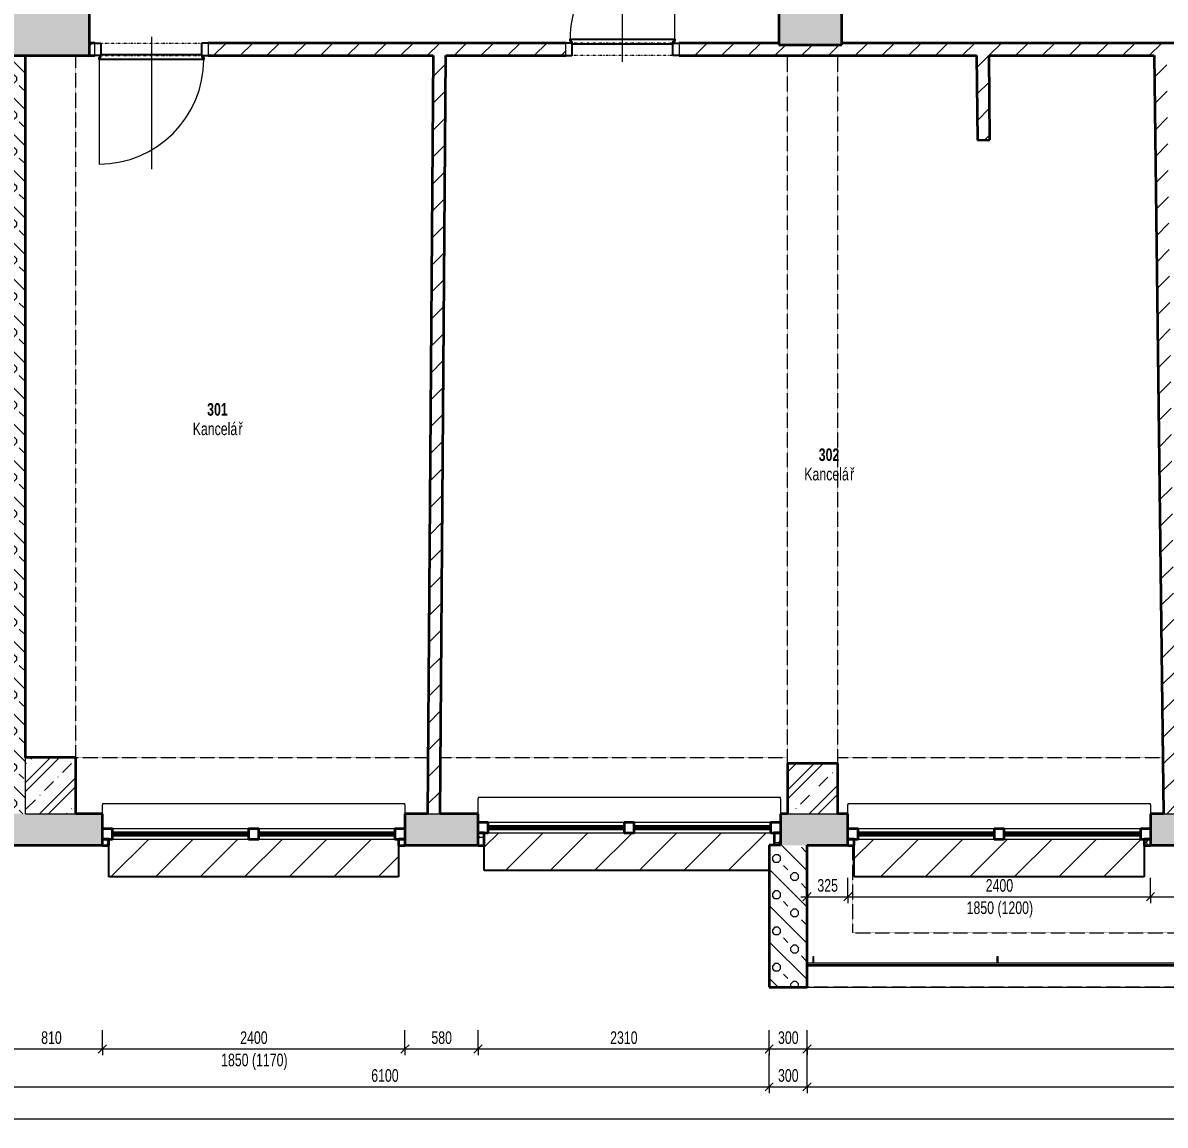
# Model space of a CAD drawing. Header units: millimetres. Extents: x -2861 to 222032, y -45352 to 20466.
# Drawn here: x 22782 to 31845, y -31282 to -22539 of the extents above; entities that cross this region are included whole.
import ezdxf

# ---------------------------------------------------------------- set-up
doc = ezdxf.new("R2010")
doc.units = ezdxf.units.MM
doc.linetypes.add('Dash dot dot', pattern=[5, 2, -1, 0, -1, 0, -1])
doc.linetypes.add('Čerchovaná se dvěma tečkami', pattern=[2.59, 1, -0.53, 0, -0.53, 0, -0.53])
for name, color, linetype, lineweight in [('A-ANNO-DIMS', 211, 'Continuous', 9), ('A-ANNO-DIMS-50', 211, 'Continuous', 9), ('A-AREA-IDEN', 2, 'Continuous', 9), ('A-DETL', 90, 'Continuous', 13), ('A-DOOR', 31, 'Continuous', 13), ('A-DOOR-FRAM', 31, 'Continuous', 25), ('A-FLOR', 192, 'Continuous', 13), ('A-FLOR-HRAL', 11, 'Continuous', 13), ('A-GENM', 13, 'Continuous', 13), ('A-GLAZ', 151, 'Continuous', 13), ('A-WALL', 113, 'Continuous', 13), ('A-WALL-PATT', 111, 'Continuous', 35), ('Q-SPCQ', 91, 'Continuous', 13), ('S-COLS', 52, 'Continuous', 13)]:
    doc.layers.add(name, color=color, linetype=linetype, lineweight=lineweight)
doc.styles.add('Arial_2', font='arial.ttf', dxfattribs={"width": 0.7, "height": 100})
doc.styles.add('Arial_B', font='arialbd.ttf', dxfattribs={"width": 0.7, "height": 100})
doc.dimstyles.new('Vnitřní_-_průhledné', dxfattribs={"dimscale": 304.8, "dimtxt": 102.02594, "dimasz": 0.213255, "dimexe": 0.164042, "dimexo": 0.0625, "dimgap": 0.032808, "dimtad": 1, "dimdec": 0, "dimrnd": 5, "dimzin": 0, "dimdsep": 46, "dimtxsty": 'Arial_2', "dimblk1": 'OBLIQUE', "dimblk2": 'OBLIQUE', "dimsah": 1, "dimcen": 0.09, "dimdle": 0.164042, "dimazin": 0, "dimtfac": 1, "dimtdec": 4, "dimtix": 1, "dimtmove": 0, "dimatfit": 3, "dimfxl": 0.492126, "dimfxlon": 1, "dimtvp": 1, "dimtolj": 1, "dimtzin": 0, "dimarcsym": 2})
pattern_1 = [(45, (0, 0), (-106.066, 106.066), [])]
pattern_2 = [(45, (0, 0), (-179.6051, 179.6051), []), (45, (71.84, -6e-14), (-179.6051, 179.6051), []), (45, (215.53, -2e-13), (-107.763, 251.4472), [101.6, -50.8, 1.676, -49.124])]

# ---------------------------------------------------------------- blocks, each defined once
blk = doc.blocks.new('OKNO_2k_nadsvetlik - OKNO_2k_nadsvetlik 2400 x 1850-1972464-2NP_DEMOLICE A')
at = {"layer": 'A-GLAZ'}
h = blk.add_hatch(dxfattribs=at)
h.set_pattern_fill('FP_17', color=256, style=0, pattern_type=2)
h.set_pattern_definition([(180, (30528.153, -28937.503), (-75, -43.3), [50, -100]), (240, (30478.153, -28937.503), (-0.0011, -86.601905), [50, -100]), (120, (30478.153, -28937.503), (-74.9989, 43.301905), [50, -100])])
h.paths.add_polyline_path([(-1200, 126), (-1200, 75), (-1150, 75), (-1150, 126)])
h.paths.add_polyline_path([(1150, 126), (1150, 75), (1200, 75), (1200, 126)])
at = {"layer": 'A-GLAZ', "lineweight": 35}
for p, q in [((-1150, 126), (-1200, 126)), ((-1200, 126), (-1200, 125)), ((-1150, 75), (-1150, 126)), ((1150, 126), (1150, 75)), ((1200, 126), (1150, 126)), ((1200, 125), (1200, 126)), ((-1200, 75), (-1150, 75)), ((-1120, 75), (-1200, 75)), ((-1120, -5), (-1120, 75)), ((-40, 45), (-1120, 45)), ((-1120, 45), (-1120, 25)), ((-1120, 25), (-40, 25)), ((40, 75), (-40, 75)), ((-40, 75), (-40, -5)), ((-40, 25), (-40, 45)), ((40, -5), (40, 75)), ((1120, 45), (40, 45)), ((40, 45), (40, 25)), ((40, 25), (1120, 25)), ((1200, 75), (1120, 75)), ((1120, 75), (1120, -5)), ((1120, 25), (1120, 45)), ((1150, 75), (1200, 75)), ((-1200, -5), (-1120, -5)), ((-40, -5), (40, -5)), ((1120, -5), (1200, -5))]:
    blk.add_line(p, q, dxfattribs=at)
at = {"layer": 'A-GLAZ'}
for p, q in [((-40, 75), (-1120, 75)), ((1120, 75), (40, 75)), ((-1120, -5), (-40, -5)), ((40, -5), (1120, -5))]:
    blk.add_line(p, q, dxfattribs=at)
blk = doc.blocks.new('parapet s nosem_vnitní - parapet s nosem_vnitní-V1-2NP_DEMOLICE A')
at = {"layer": 'A-GENM'}
for p, q in [((-1200, -190), (-1200, -120)), ((1200, -120), (1200, -190)), ((-1200, -190), (-1200, -200)), ((-1200, -200), (1200, -200)), ((1200, -200), (1200, -190))]:
    blk.add_line(p, q, dxfattribs=at)
blk = doc.blocks.new('parapet_ext - parapet_ext-V2-2NP_DEMOLICE A')
at = {"layer": 'Q-SPCQ'}
h = blk.add_hatch(dxfattribs=at)
h.set_pattern_fill('FP_18', color=41, style=0, pattern_type=2)
h.set_pattern_definition([(225, (30528.15, -29012.5), (176.7767, -176.7767), [])])
h.paths.add_polyline_path([(-1150, 300), (-1150, 0), (1150, 0), (1150, 300), (-1120, 300)])
at = {"layer": 'Q-SPCQ', "color": 31, "lineweight": 25}
for p, q in [((-1150, 51), (-1150, 300)), ((-1150, 300), (1150, 300)), ((1150, 300), (1150, 51))]:
    blk.add_line(p, q, dxfattribs=at)
blk = doc.blocks.new('OKNO_2k_nadsvetlik - OKNO_2k_nadsvetlik 2400 x 1850-1972458-2NP_DEMOLICE A')
at = {"layer": 'A-GLAZ'}
h = blk.add_hatch(dxfattribs=at)
h.set_pattern_fill('FP_21', color=41, style=0, pattern_type=2)
h.set_pattern_definition([(180, (27593.62, -28937.503), (-75, -43.3), [50, -100]), (240, (27543.62, -28937.503), (-0.0011, -86.601905), [50, -100]), (120, (27543.62, -28937.503), (-74.9989, 43.301905), [50, -100])])
h.paths.add_polyline_path([(1150, 126), (1150, 25), (1200, 25), (1200, 126)])
h.paths.add_polyline_path([(-1150.5, 125), (-1200, 125), (-1200, 25), (-1150, 25), (-1150, 125)])
at = {"layer": 'A-GLAZ', "color": 40, "lineweight": 35}
for p, q in [((-1150, 25), (-1150, 125)), ((1150, 126), (1150, 25)), ((1200, 126), (1150, 126)), ((1200, 125), (1200, 126)), ((-1200, 25), (-1150, 25)), ((-1120, 25), (-1200, 25)), ((-1120, -55), (-1120, 25)), ((40, 25), (-40, 25)), ((-40, 25), (-40, -55)), ((40, -55), (40, 25)), ((1200, 25), (1120, 25)), ((1120, 25), (1120, -55)), ((1150, 25), (1200, 25)), ((-1200, -55), (-1120, -55)), ((-40, -5), (-1120, -5)), ((-1120, -5), (-1120, -25)), ((-1120, -25), (-40, -25)), ((-40, -25), (-40, -5)), ((-40, -55), (40, -55)), ((1120, -5), (40, -5)), ((40, -5), (40, -25)), ((40, -25), (1120, -25)), ((1120, -25), (1120, -5)), ((1120, -55), (1200, -55))]:
    blk.add_line(p, q, dxfattribs=at)
at = {"layer": 'A-GLAZ', "color": 41}
for p, q in [((-40, 25), (-1120, 25)), ((1120, 25), (40, 25)), ((-1120, -55), (-40, -55)), ((40, -55), (1120, -55))]:
    blk.add_line(p, q, dxfattribs=at)
blk = doc.blocks.new('parapet s nosem_vnitní - parapet s nosem_vnitní-V5-2NP_DEMOLICE A')
at = {"layer": 'A-GENM', "color": 41}
for p, q in [((-1200, -190), (-1200, -70)), ((1200, -70), (1200, -190)), ((-1200, -190), (-1200, -200)), ((-1200, -200), (1200, -200)), ((1200, -200), (1200, -190))]:
    blk.add_line(p, q, dxfattribs=at)
blk = doc.blocks.new('parapet_ext - parapet_ext-V6-2NP_DEMOLICE A')
at = {"layer": 'Q-SPCQ'}
h = blk.add_hatch(dxfattribs=at)
h.set_pattern_fill('FP_22', color=41, style=0, pattern_type=2)
h.set_pattern_definition([(225, (27593.62, -28962.5), (176.7767, -176.7767), [])])
h.paths.add_polyline_path([(40, 300), (-1110, 300), (-1110, 100), (-1150, 100), (-1150, 0), (1150, 0), (1150, 300), (1120, 300)])
at = {"layer": 'Q-SPCQ', "color": 31, "lineweight": 25}
for p, q in [((-1110, 300), (1150, 300)), ((1150, 300), (1150, 101))]:
    blk.add_line(p, q, dxfattribs=at)
blk = doc.blocks.new('OKNO_2k_nadsvetlik - OKNO_2k_nadsvetlik 2400 x 1850-V7-2NP_DEMOLICE A')
at = {"layer": 'A-GLAZ'}
h = blk.add_hatch(dxfattribs=at)
h.set_pattern_fill('FP_23', color=256, style=0, pattern_type=2)
h.set_pattern_definition([(180, (24613.62, -28937.503), (-75, -43.3), [50, -100]), (240, (24563.62, -28937.503), (-0.0011, -86.601905), [50, -100]), (120, (24563.62, -28937.503), (-74.9989, 43.301905), [50, -100])])
h.paths.add_polyline_path([(-1150, 126), (-1200, 126), (-1200, 75), (-1150, 75), (-1150, 125)])
h.paths.add_polyline_path([(1150, 126), (1150, 75), (1200, 75), (1200, 126)])
at = {"layer": 'A-GLAZ', "lineweight": 35}
for p, q in [((-1150, 126), (-1200, 126)), ((-1200, 126), (-1200, 125)), ((-1150, 75), (-1150, 126)), ((1150, 126), (1150, 75)), ((1200, 126), (1150, 126)), ((1200, 125), (1200, 126)), ((-1200, 75), (-1150, 75)), ((-1120, 75), (-1200, 75)), ((-1120, -5), (-1120, 75)), ((-40, 45), (-1120, 45)), ((-1120, 45), (-1120, 25)), ((-1120, 25), (-40, 25)), ((40, 75), (-40, 75)), ((-40, 75), (-40, -5)), ((-40, 25), (-40, 45)), ((40, -5), (40, 75)), ((1120, 45), (40, 45)), ((40, 45), (40, 25)), ((40, 25), (1120, 25)), ((1200, 75), (1120, 75)), ((1120, 75), (1120, -5)), ((1120, 25), (1120, 45)), ((1150, 75), (1200, 75)), ((-1200, -5), (-1120, -5)), ((-40, -5), (40, -5)), ((1120, -5), (1200, -5))]:
    blk.add_line(p, q, dxfattribs=at)
at = {"layer": 'A-GLAZ'}
for p, q in [((-40, 75), (-1120, 75)), ((1120, 75), (40, 75)), ((-1120, -5), (-40, -5)), ((40, -5), (1120, -5))]:
    blk.add_line(p, q, dxfattribs=at)
blk = doc.blocks.new('parapet_ext - parapet_ext-V8-2NP_DEMOLICE A')
at = {"layer": 'Q-SPCQ'}
h = blk.add_hatch(dxfattribs=at)
h.set_pattern_fill('FP_24', color=41, style=0, pattern_type=2)
h.set_pattern_definition([(225, (24613.62, -29012.5), (176.7767, -176.7767), [])])
h.paths.add_polyline_path([(-1150, 300), (-1150, 0), (1150, 0), (1150, 300), (-1120, 300)])
at = {"layer": 'Q-SPCQ', "color": 31, "lineweight": 25}
for p, q in [((-1150, 51), (-1150, 300)), ((-1150, 300), (1150, 300)), ((1150, 300), (1150, 51))]:
    blk.add_line(p, q, dxfattribs=at)
blk = doc.blocks.new('Zábradlí - 50x10mm-980415-2NP_DEMOLICE A')
at = {"layer": 'A-FLOR-HRAL', "color": 41}
for p, q in [((25, 5), (-25, 5)), ((-25, 5), (-25, -5)), ((-25, -5), (25, -5))]:
    blk.add_line(p, q, dxfattribs=at)
blk = doc.blocks.new('Zábradlí - 50x10mm-980461-2NP_DEMOLICE A')
at = {"layer": 'A-FLOR-HRAL', "color": 41}
for p, q in [((25, 5), (-25, 5)), ((-25, 5), (-25, -5)), ((-25, -5), (25, -5))]:
    blk.add_line(p, q, dxfattribs=at)
blk = doc.blocks.new('Zábradlí - Zábradlí-1021635-2NP_DEMOLICE A')
at = {"layer": 'A-FLOR-HRAL', "color": 41}
for p, q in [((41088.6, -29997.5), (29003.6, -29997.5)), ((29003.6, -30007.5), (41088.6, -30007.5)), ((29003.6, -30017.5), (41088.6, -30017.5))]:
    blk.add_line(p, q, dxfattribs=at)
at = {"rotation": 269.9999999999998}
for name, p in [('Zábradlí - 50x10mm-980415-2NP_DEMOLICE A', (29053.6, -29972.5)), ('Zábradlí - 50x10mm-980461-2NP_DEMOLICE A', (30514.2, -29972.5))]:
    blk.add_blockref(name, p, dxfattribs=at)
blk = doc.blocks.new('DVERE_1k_oblozka - DD03_01_800x1970_koupelna-1549514-2NP_DEMOLICE A')
at = {"layer": 'A-DOOR'}
for p, q in [((0, 102.9), (0, -947.1)), ((-450, 52.9), (-400, 52.9)), ((-450, -47.1), (-450, 52.9)), ((-400, 52.9), (-400, -47.1)), ((400, 52.9), (450, 52.9)), ((400, -47.1), (400, 52.9)), ((450, 52.9), (450, -47.1)), ((-400, -47.1), (-450, -47.1)), ((-415, -47.1), (-415, -907.1)), ((305, -77.1), (-305, -77.1)), ((450, -47.1), (400, -47.1)), ((415, -77.1), (415, -47.1))]:
    blk.add_line(p, q, dxfattribs=at)
at = {"layer": 'A-DOOR', "linetype": 'Čerchovaná se dvěma tečkami'}
for p, q in [((-400, 52.9), (400, 52.9)), ((-400, -47.1), (400, -47.1))]:
    blk.add_line(p, q, dxfattribs=at)
at = {"layer": 'A-DOOR', "lineweight": 25}
for p, q in [((-415, -62.1), (-400, -62.1)), ((-415, -77.1), (-415, -62.1)), ((415, -77.1), (-415, -77.1)), ((-400, -37.1), (400, -37.1)), ((-400, -62.1), (-400, -47.1)), ((400, -47.1), (400, -62.1)), ((400, -62.1), (415, -62.1)), ((415, -62.1), (415, -77.1))]:
    blk.add_line(p, q, dxfattribs=at)
at = {"layer": 'A-DOOR'}
blk.add_arc((-415, -77.1), 830, 270, 0, dxfattribs=at)
at = {"layer": 'A-DOOR-FRAM'}
for p, q in [((-450, 52.9), (-400, 52.9)), ((-400, 52.9), (-400, -47.1)), ((400, -47.1), (400, 52.9)), ((450, 52.9), (400, 52.9)), ((-400, -47.1), (-450, -47.1)), ((400, -47.1), (450, -47.1))]:
    blk.add_line(p, q, dxfattribs=at)
blk = doc.blocks.new('Betonový pravoúhlý sloup - 350 x 500mm-2256481-2NP_DEMOLICE A')
at = {"layer": 'S-COLS'}
blk.add_hatch(color=9, dxfattribs=at).paths.add_polyline_path([(-175, -250), (175, -250), (175, 250), (-175, 250)])
at = {"layer": 'S-COLS', "lineweight": 35}
for p, q in [((175, 250), (-175, 250)), ((-175, 250), (-175, -250)), ((175, -250), (175, 250)), ((-175, -250), (175, -250))]:
    blk.add_line(p, q, dxfattribs=at)
blk = doc.blocks.new('Betonový pravoúhlý sloup - 370 x 750mm-1822127-2NP_DEMOLICE A')
at = {"layer": 'S-COLS'}
blk.add_hatch(color=9, dxfattribs=at).paths.add_polyline_path([(-185, 375), (-185, -375), (185, -375), (185, 375)])
at = {"layer": 'S-COLS', "lineweight": 35}
for p, q in [((185, 375), (-185, 375)), ((-185, 375), (-185, -375)), ((185, -375), (185, 375)), ((-185, -375), (185, -375))]:
    blk.add_line(p, q, dxfattribs=at)
blk = doc.blocks.new('DIMBLOCK30-2NP_DEMOLICE A')
at = {"layer": 'A-ANNO-DIMS-50'}
for p, q in [((22602.5, -30677.6), (22602.5, -30527.6)), ((23413.6, -30677.6), (23413.6, -30527.6)), ((22552.5, -30677.6), (23413.6, -30677.6)), ((22602.5, -30677.6), (22602.5, -30727.6)), ((23413.6, -30677.6), (23413.6, -30727.6))]:
    blk.add_line(p, q, dxfattribs=at)
at = {"layer": 'A-ANNO-DIMS-50', "lineweight": 18}
for p, q in [((22602.5, -30677.6), (22570, -30710.1)), ((22602.5, -30677.6), (22635, -30645.1)), ((23413.6, -30677.6), (23381.1, -30710.1)), ((23413.6, -30677.6), (23446.1, -30645.1))]:
    blk.add_line(p, q, dxfattribs=at)
at = {"layer": 'A-ANNO-DIMS-50', "color": 0, "insert": (22928, -30537.8), "char_height": 100, "width": 192.123, "attachment_point": 1, "line_spacing_factor": 0.941778, "style": 'Arial_2'}
blk.add_mtext('810', dxfattribs=at)
blk = doc.blocks.new('_Oblique')
at = {"color": 0, "linetype": 'ByBlock', "lineweight": -2}
blk.add_line((-0.5, -0.5), (0.5, 0.5), dxfattribs=at)
blk = doc.blocks.new('DIMBLOCK31-2NP_DEMOLICE A')
at = {"layer": 'A-ANNO-DIMS-50'}
for p, q in [((23413.6, -30677.6), (23413.6, -30527.6)), ((25813.6, -30677.6), (25813.6, -30527.6)), ((23413.6, -30677.6), (25813.6, -30677.6)), ((23413.6, -30677.6), (23413.6, -30727.6)), ((25813.6, -30677.6), (25813.6, -30727.6))]:
    blk.add_line(p, q, dxfattribs=at)
at = {"layer": 'A-ANNO-DIMS-50', "lineweight": 18}
for p, q in [((23413.6, -30677.6), (23381.1, -30710.1)), ((23413.6, -30677.6), (23446.1, -30645.1)), ((25813.6, -30677.6), (25781.1, -30710.1)), ((25813.6, -30677.6), (25846.1, -30645.1))]:
    blk.add_line(p, q, dxfattribs=at)
at = {"layer": 'A-ANNO-DIMS-50', "color": 0, "char_height": 100, "attachment_point": 1, "line_spacing_factor": 0.941778, "style": 'Arial_2'}
for s, insert, width in [('2400', (24506.9, -30537.8), 256.164), ('1850 (1170)', (24355.4, -30714.8), 619.69)]:
    blk.add_mtext(s, dxfattribs=dict(at, insert=insert, width=width))
blk = doc.blocks.new('DIMBLOCK32-2NP_DEMOLICE A')
at = {"layer": 'A-ANNO-DIMS-50'}
for p, q in [((25813.6, -30677.6), (25813.6, -30527.6)), ((26393.6, -30677.6), (26393.6, -30527.6)), ((25813.6, -30677.6), (26393.6, -30677.6)), ((25813.6, -30677.6), (25813.6, -30727.6)), ((26393.6, -30677.6), (26393.6, -30727.6))]:
    blk.add_line(p, q, dxfattribs=at)
at = {"layer": 'A-ANNO-DIMS-50', "lineweight": 18}
for p, q in [((25813.6, -30677.6), (25781.1, -30710.1)), ((25813.6, -30677.6), (25846.1, -30645.1)), ((26393.6, -30677.6), (26361.1, -30710.1)), ((26393.6, -30677.6), (26426.1, -30645.1))]:
    blk.add_line(p, q, dxfattribs=at)
at = {"layer": 'A-ANNO-DIMS-50', "color": 0, "insert": (26023.6, -30537.8), "char_height": 100, "width": 192.123, "attachment_point": 1, "line_spacing_factor": 0.941778, "style": 'Arial_2'}
blk.add_mtext('580', dxfattribs=at)
blk = doc.blocks.new('DIMBLOCK33-2NP_DEMOLICE A')
at = {"layer": 'A-ANNO-DIMS-50'}
for p, q in [((26393.6, -30677.6), (26393.6, -30527.6)), ((28703.6, -30677.6), (28703.6, -30527.6)), ((26393.6, -30677.6), (28703.6, -30677.6)), ((26393.6, -30677.6), (26393.6, -30727.6)), ((28703.6, -30677.6), (28703.6, -30727.6))]:
    blk.add_line(p, q, dxfattribs=at)
at = {"layer": 'A-ANNO-DIMS-50', "lineweight": 18}
for p, q in [((26393.6, -30677.6), (26361.1, -30710.1)), ((26393.6, -30677.6), (26426.1, -30645.1)), ((28703.6, -30677.6), (28671.1, -30710.1)), ((28703.6, -30677.6), (28736.1, -30645.1))]:
    blk.add_line(p, q, dxfattribs=at)
at = {"layer": 'A-ANNO-DIMS-50', "color": 0, "insert": (27441.9, -30537.8), "char_height": 100, "width": 256.164, "attachment_point": 1, "line_spacing_factor": 0.941778, "style": 'Arial_2'}
blk.add_mtext('2310', dxfattribs=at)
blk = doc.blocks.new('DIMBLOCK34-2NP_DEMOLICE A')
at = {"layer": 'A-ANNO-DIMS-50'}
for p, q in [((28703.6, -30677.6), (28703.6, -30527.6)), ((29003.6, -30677.6), (29003.6, -30527.6)), ((28703.6, -30677.6), (29003.6, -30677.6)), ((28703.6, -30677.6), (28703.6, -30727.6)), ((29003.6, -30677.6), (29003.6, -30727.6))]:
    blk.add_line(p, q, dxfattribs=at)
at = {"layer": 'A-ANNO-DIMS-50', "lineweight": 18}
for p, q in [((28703.6, -30677.6), (28671.1, -30710.1)), ((28703.6, -30677.6), (28736.1, -30645.1)), ((29003.6, -30677.6), (28971.1, -30710.1)), ((29003.6, -30677.6), (29036.1, -30645.1))]:
    blk.add_line(p, q, dxfattribs=at)
at = {"layer": 'A-ANNO-DIMS-50', "color": 0, "insert": (28773.5, -30537.8), "char_height": 100, "width": 192.123, "attachment_point": 1, "line_spacing_factor": 0.941778, "style": 'Arial_2'}
blk.add_mtext('300', dxfattribs=at)
blk = doc.blocks.new('DIMBLOCK35-2NP_DEMOLICE A')
at = {"layer": 'A-ANNO-DIMS-50'}
for p, q in [((29003.6, -30677.6), (29003.6, -30527.6)), ((35193.3, -30677.6), (35193.3, -30527.6)), ((29003.6, -30677.6), (35193.3, -30677.6)), ((29003.6, -30677.6), (29003.6, -30727.6)), ((35193.3, -30677.6), (35193.3, -30727.6))]:
    blk.add_line(p, q, dxfattribs=at)
at = {"layer": 'A-ANNO-DIMS-50', "lineweight": 18}
for p, q in [((29003.6, -30677.6), (28971.1, -30710.1)), ((29003.6, -30677.6), (29036.1, -30645.1)), ((35193.3, -30677.6), (35160.8, -30710.1)), ((35193.3, -30677.6), (35225.8, -30645.1))]:
    blk.add_line(p, q, dxfattribs=at)
at = {"layer": 'A-ANNO-DIMS-50', "color": 0, "insert": (31991.7, -30537.8), "char_height": 100, "width": 256.164, "attachment_point": 1, "line_spacing_factor": 0.941778, "style": 'Arial_2'}
blk.add_mtext('6190', dxfattribs=at)
blk = doc.blocks.new('DIMBLOCK46-2NP_DEMOLICE A')
at = {"layer": 'A-ANNO-DIMS-50'}
for p, q in [((29003.6, -29470.3), (29003.6, -29320.3)), ((29328.2, -29470.3), (29328.2, -29320.3)), ((28953.6, -29470.3), (29328.2, -29470.3)), ((29003.6, -29470.3), (29003.6, -29520.3)), ((29328.2, -29470.3), (29328.2, -29520.3))]:
    blk.add_line(p, q, dxfattribs=at)
at = {"layer": 'A-ANNO-DIMS-50', "lineweight": 18}
for p, q in [((29003.6, -29470.3), (29036.1, -29437.8)), ((29328.2, -29470.3), (29360.7, -29437.8)), ((29003.6, -29470.3), (28971.1, -29502.8)), ((29328.2, -29470.3), (29295.7, -29502.8))]:
    blk.add_line(p, q, dxfattribs=at)
at = {"layer": 'A-ANNO-DIMS-50', "color": 0, "insert": (29085.8, -29330.4), "char_height": 100, "width": 192.123, "attachment_point": 1, "line_spacing_factor": 0.941778, "style": 'Arial_2'}
blk.add_mtext('325', dxfattribs=at)
blk = doc.blocks.new('DIMBLOCK47-2NP_DEMOLICE A')
at = {"layer": 'A-ANNO-DIMS-50'}
for p, q in [((29328.2, -29470.3), (29328.2, -29320.3)), ((31728.2, -29470.3), (31728.2, -29320.3)), ((29328.2, -29470.3), (31728.2, -29470.3)), ((29328.2, -29470.3), (29328.2, -29520.3)), ((31728.2, -29470.3), (31728.2, -29520.3))]:
    blk.add_line(p, q, dxfattribs=at)
at = {"layer": 'A-ANNO-DIMS-50', "lineweight": 18}
for p, q in [((29328.2, -29470.3), (29360.7, -29437.8)), ((31728.2, -29470.3), (31760.7, -29437.8)), ((29328.2, -29470.3), (29295.7, -29502.8)), ((31728.2, -29470.3), (31695.7, -29502.8))]:
    blk.add_line(p, q, dxfattribs=at)
at = {"layer": 'A-ANNO-DIMS-50', "color": 0, "char_height": 100, "attachment_point": 1, "line_spacing_factor": 0.941778, "style": 'Arial_2'}
for s, insert, width in [('2400', (30421.4, -29330.4), 256.164), ('1850 (1200)', (30269.9, -29507.4), 619.69)]:
    blk.add_mtext(s, dxfattribs=dict(at, insert=insert, width=width))
blk = doc.blocks.new('DIMBLOCK48-2NP_DEMOLICE A')
at = {"layer": 'A-ANNO-DIMS-50'}
for p, q in [((31728.2, -29470.3), (31728.2, -29320.3)), ((32328.2, -29470.3), (32328.2, -29320.3)), ((31728.2, -29470.3), (32328.2, -29470.3)), ((31728.2, -29470.3), (31728.2, -29520.3)), ((32328.2, -29470.3), (32328.2, -29520.3))]:
    blk.add_line(p, q, dxfattribs=at)
at = {"layer": 'A-ANNO-DIMS-50', "lineweight": 18}
for p, q in [((31728.2, -29470.3), (31760.7, -29437.8)), ((32328.2, -29470.3), (32360.7, -29437.8)), ((31728.2, -29470.3), (31695.7, -29502.8)), ((32328.2, -29470.3), (32295.7, -29502.8))]:
    blk.add_line(p, q, dxfattribs=at)
at = {"layer": 'A-ANNO-DIMS-50', "color": 0, "insert": (31948.1, -29330.4), "char_height": 100, "width": 192.123, "attachment_point": 1, "line_spacing_factor": 0.941778, "style": 'Arial_2'}
blk.add_mtext('600', dxfattribs=at)
blk = doc.blocks.new('DIMBLOCK80-2NP_DEMOLICE A')
at = {"layer": 'A-ANNO-DIMS-50'}
for p, q in [((22602.5, -30977.7), (22602.5, -30635.4)), ((28703.6, -30977.7), (28703.6, -30717.4)), ((22602.5, -30977.7), (28703.6, -30977.7)), ((22602.5, -30977.7), (22602.5, -31027.7)), ((28703.6, -30977.7), (28703.6, -31027.7))]:
    blk.add_line(p, q, dxfattribs=at)
at = {"layer": 'A-ANNO-DIMS-50', "lineweight": 18}
for p, q in [((22602.5, -30977.7), (22570, -31010.2)), ((22602.5, -30977.7), (22635, -30945.2)), ((28703.6, -30977.7), (28671.1, -31010.2)), ((28703.6, -30977.7), (28736.1, -30945.2))]:
    blk.add_line(p, q, dxfattribs=at)
at = {"layer": 'A-ANNO-DIMS-50', "color": 0, "insert": (25546.3, -30837.8), "char_height": 100, "width": 256.164, "attachment_point": 1, "line_spacing_factor": 0.941778, "style": 'Arial_2'}
blk.add_mtext('6100', dxfattribs=at)
blk = doc.blocks.new('DIMBLOCK81-2NP_DEMOLICE A')
at = {"layer": 'A-ANNO-DIMS-50'}
for p, q in [((28703.6, -30977.7), (28703.6, -30717.4)), ((29003.6, -30977.7), (29003.6, -30684.9)), ((28703.6, -30977.7), (29003.6, -30977.7)), ((28703.6, -30977.7), (28703.6, -31027.7)), ((29003.6, -30977.7), (29003.6, -31027.7))]:
    blk.add_line(p, q, dxfattribs=at)
at = {"layer": 'A-ANNO-DIMS-50', "lineweight": 18}
for p, q in [((28703.6, -30977.7), (28671.1, -31010.2)), ((28703.6, -30977.7), (28736.1, -30945.2)), ((29003.6, -30977.7), (28971.1, -31010.2)), ((29003.6, -30977.7), (29036.1, -30945.2))]:
    blk.add_line(p, q, dxfattribs=at)
at = {"layer": 'A-ANNO-DIMS-50', "color": 0, "insert": (28773.5, -30837.8), "char_height": 100, "width": 192.123, "attachment_point": 1, "line_spacing_factor": 0.941778, "style": 'Arial_2'}
blk.add_mtext('300', dxfattribs=at)
blk = doc.blocks.new('DIMBLOCK82-2NP_DEMOLICE A')
at = {"layer": 'A-ANNO-DIMS-50'}
for p, q in [((29003.6, -30977.7), (29003.6, -30684.9)), ((41088.6, -30977.7), (41088.6, -30684.9)), ((29003.6, -30977.7), (41088.6, -30977.7)), ((29003.6, -30977.7), (29003.6, -31027.7)), ((41088.6, -30977.7), (41088.6, -31027.7))]:
    blk.add_line(p, q, dxfattribs=at)
at = {"layer": 'A-ANNO-DIMS-50', "lineweight": 18}
for p, q in [((29003.6, -30977.7), (28971.1, -31010.2)), ((29003.6, -30977.7), (29036.1, -30945.2)), ((41088.6, -30977.7), (41056.1, -31010.2)), ((41088.6, -30977.7), (41121.1, -30945.2))]:
    blk.add_line(p, q, dxfattribs=at)
at = {"layer": 'A-ANNO-DIMS-50', "color": 0, "insert": (34912.7, -30837.8), "char_height": 100, "width": 320.204, "attachment_point": 1, "line_spacing_factor": 0.941778, "style": 'Arial_2'}
blk.add_mtext('12085', dxfattribs=at)
blk = doc.blocks.new('DIMBLOCK85-2NP_DEMOLICE A')
at = {"layer": 'A-ANNO-DIMS-50'}
for p, q in [((41513.6, -31231.9), (41513.6, -30522)), ((-1455.4, -31231.9), (-1455.4, -30806.8)), ((-1505.4, -31231.9), (41563.6, -31231.9)), ((-1455.4, -31231.9), (-1455.4, -31281.9)), ((41513.6, -31231.9), (41513.6, -31281.9))]:
    blk.add_line(p, q, dxfattribs=at)
at = {"layer": 'A-ANNO-DIMS-50', "lineweight": 18}
for p, q in [((-1455.4, -31231.9), (-1487.9, -31264.4)), ((-1455.4, -31231.9), (-1422.9, -31199.4)), ((41513.6, -31231.9), (41481.1, -31264.4)), ((41513.6, -31231.9), (41546.1, -31199.4))]:
    blk.add_line(p, q, dxfattribs=at)
at = {"layer": 'A-ANNO-DIMS-50', "color": 0, "insert": (19895.7, -31092.1), "char_height": 100, "width": 320.204, "attachment_point": 1, "line_spacing_factor": 0.941778, "style": 'Arial_2'}
blk.add_mtext('42970', dxfattribs=at)

msp = doc.modelspace()

# ---------------------------------------------------------------- hatches: boundary and pattern name
at = {"layer": 'A-WALL-PATT', "lineweight": 13}
h = msp.add_hatch(dxfattribs=at)
h.set_pattern_fill('FP_4', color=256, style=0, pattern_type=2)
h.set_pattern_definition(pattern_1)
h.paths.add_polyline_path([(34688.3, -22799.1), (34828.3, -22799.1), (34828.3, -22732.3), (34688.3, -22732.3), (34688.3, -22699.1), (34015.8, -22699.1), (34015.8, -22719.8), (33790.8, -22719.8), (33790.8, -22699.1), (32893.3, -22699.1), (32893.3, -22799.1), (34015.8, -22799.1)])
h.paths.add_polyline_path([(31758.1, -22799.1), (31993.3, -22799.1), (31993.3, -22699.1), (29279, -22699.1), (29279, -22712.5), (28779, -22712.5), (28779, -22699.1), (27989, -22699.1), (27989, -22799.1), (31498.4, -22799.1)])
h.paths.add_polyline_path([(27089, -22799.1), (27089, -22699.1), (24252.5, -22699.1), (24252.5, -22799.1), (26138.6, -22799.1)])
h.paths.add_polyline_path([(23312.5, -22799.1), (23352.5, -22799.1), (23352.5, -22699.1), (23312.5, -22699.1), (23312.5, -22706.4)])
h = msp.add_hatch(dxfattribs=at)
h.set_pattern_fill('FP_5', color=256, angle=45, style=0, pattern_type=2)
h.set_pattern_definition([(315, (22602.49, -25902.78), (143.684, 143.684), []), (270, (22669.79, -26131.73), (143.684, -143.684), [25.4, -261.968]), (315, (22669.79, -26157.13), (143.684, 143.684), [25.4, -177.8]), (360, (22687.75, -26175.09), (143.684, 143.684), [25.4, -261.968]), (45, (22713.15, -26175.09), (-143.684, 143.684), [25.4, -177.8]), (270, (22731.11, -26131.73), (143.684, -143.684), [25.4, -261.968]), (315, (22713.15, -26113.77), (143.684, 143.684), [25.4, -177.8]), (360, (22687.75, -26113.77), (143.684, 143.684), [25.4, -261.968]), (45, (22669.79, -26131.73), (-143.684, 143.684), [25.4, -177.8]), (315, (22754.33, -26198.3), (143.684, 143.684), [50.8, -152.4])])
h.paths.add_polyline_path([(22802.5, -28812.5), (22802.5, -22799.1), (22762.5, -22799.1), (22762.5, -22849.4), (22602.5, -22849.4), (22602.5, -28812.5)])
h = msp.add_hatch(dxfattribs=at)
h.set_pattern_fill('FP_4', color=256, style=0, pattern_type=2)
h.set_pattern_definition(pattern_1)
h.paths.add_polyline_path([(26093.3, -28812.5), (26138.6, -22799.1), (26038.6, -22799.1), (25993.3, -28812.5)])
h = msp.add_hatch(dxfattribs=at)
h.set_pattern_fill('FP_4', color=256, style=0, pattern_type=2)
h.set_pattern_definition(pattern_1)
h.paths.add_polyline_path([(30455.2, -23467.7), (30448, -22799.1), (30348, -22799.1), (30355.2, -23468.8)])
h = msp.add_hatch(dxfattribs=at)
h.set_pattern_fill('FP_4', color=256, style=0, pattern_type=2)
h.set_pattern_definition(pattern_1)
h.paths.add_polyline_path([(31931.8, -28812.5), (31858.1, -22799.1), (31758.1, -22799.1), (31831.8, -28812.5)])
h = msp.add_hatch(dxfattribs=at)
h.set_pattern_fill('FP_51', color=256, angle=45, style=0, pattern_type=2)
h.set_pattern_definition(pattern_2)
h.paths.add_polyline_path([(23202.5, -28812.5), (23202.5, -28365), (22802.5, -28365), (22802.5, -28812.5)])
h = msp.add_hatch(dxfattribs=at)
h.set_pattern_fill('FP_51', color=256, angle=45, style=0, pattern_type=2)
h.set_pattern_definition(pattern_2)
h.paths.add_polyline_path([(29248.8, -28812.5), (29248.8, -28412.5), (28848.8, -28412.5), (28848.8, -28812.5)])
h = msp.add_hatch(dxfattribs=at)
h.set_pattern_fill('FP_2', color=256, angle=45, style=0, pattern_type=2)
h.set_pattern_definition([(45, (32129.88, -29062.5), (-143.684, 143.684), []), (360, (32358.83, -28995.2), (143.684, 143.684), [25.4, -261.968]), (45, (32384.23, -28995.2), (-143.684, 143.684), [25.4, -177.8]), (90, (32402.19, -28977.24), (-143.684, 143.684), [25.4, -261.968]), (135, (32402.19, -28951.84), (-143.684, -143.684), [25.4, -177.8]), (360, (32358.83, -28933.88), (143.684, 143.684), [25.4, -261.968]), (45, (32340.87, -28951.84), (-143.684, 143.684), [25.4, -177.8]), (90, (32340.87, -28977.24), (-143.684, 143.684), [25.4, -261.968]), (135, (32358.83, -28995.2), (-143.684, -143.684), [25.4, -177.8]), (45, (32425.4, -28910.66), (-143.684, 143.684), [50.8, -152.4])])
h.paths.add_polyline_path([(32328.2, -29062.5), (32328.2, -28812.5), (31728.2, -28812.5), (31728.2, -29062.5), (31931.8, -29062.5)])
h.paths.add_polyline_path([(34932.1, -29062.5), (35193.3, -29062.5), (35193.3, -28812.5), (34728.2, -28812.5), (34728.2, -29062.5)])
h.paths.add_polyline_path([(28793.6, -29062.5), (29328.2, -29062.5), (29328.2, -28812.5), (28793.6, -28812.5), (28793.6, -28836.5)])
h.paths.add_polyline_path([(25813.6, -29062.5), (26393.6, -29062.5), (26393.6, -28812.5), (25813.6, -28812.5)])
h.paths.add_polyline_path([(23202.5, -29062.5), (23413.6, -29062.5), (23413.6, -28812.5), (22602.5, -28812.5), (22602.5, -29062.5), (22802.5, -29062.5)])
h = msp.add_hatch(dxfattribs=at)
h.set_pattern_fill('FP_1', color=256, angle=45, style=0, pattern_type=2)
h.set_pattern_definition([(135, (29003.59, -29553.16), (-143.684, -143.684), []), (90, (28936.29, -29324.21), (-143.684, 143.684), [25.4, -261.968]), (135, (28936.29, -29298.81), (-143.684, -143.684), [25.4, -177.8]), (180, (28918.33, -29280.85), (-143.684, -143.684), [25.4, -261.968]), (225, (28892.92, -29280.85), (143.684, -143.684), [25.4, -177.8]), (90, (28874.96, -29324.21), (-143.684, 143.684), [25.4, -261.968]), (135, (28892.93, -29342.17), (-143.684, -143.684), [25.4, -177.8]), (180, (28918.32, -29342.17), (-143.684, -143.684), [25.4, -261.968]), (225, (28936.29, -29324.21), (143.684, -143.684), [25.4, -177.8]), (135, (28851.74, -29257.63), (-143.684, -143.684), [50.8, -152.4])])
h.paths.add_polyline_path([(28703.6, -30187.5), (29003.6, -30187.5), (29003.6, -29062.5), (28703.6, -29062.5), (28703.6, -30182.7)])

# ---------------------------------------------------------------- linework, layer by layer
at = {"layer": 'A-DETL', "linetype": 'Dash dot dot'}
for p, q in [((23202.5, -28365), (23202.5, -22799.1)), ((28848.8, -28417.5), (28848.8, -22799.1)), ((29248.8, -28417.5), (29248.8, -22799.1)), ((23202.5, -28365), (25996.7, -28365)), ((26096.7, -28365), (28848.8, -28365)), ((29248.8, -28365), (31826.3, -28365)), ((29363.6, -29062.5), (29363.6, -29757.5)), ((29363.6, -29757.5), (34728.2, -29757.5)), ((41088.6, -30187.5), (29003.6, -30187.5))]:
    msp.add_line(p, q, dxfattribs=at)
at = {"layer": 'A-FLOR'}
msp.add_line((29003.6, -30187.5), (41088.6, -30187.5), dxfattribs=at)
at = {"layer": 'A-WALL', "lineweight": 35}
for p, q in [((23352.5, -22699.1), (23312.5, -22699.1)), ((27089, -22699.1), (24252.5, -22699.1)), ((28779, -22699.1), (27989, -22699.1)), ((31993.3, -22699.1), (29279, -22699.1)), ((22802.5, -28365), (22802.5, -22799.1)), ((23312.5, -22799.1), (23352.5, -22799.1)), ((24252.5, -22799.1), (26038.6, -22799.1)), ((26038.6, -22799.1), (25993.3, -28812.5)), ((26093.3, -28812.5), (26138.6, -22799.1)), ((26138.6, -22799.1), (27089, -22799.1)), ((27989, -22799.1), (30348, -22799.1)), ((30348, -22799.1), (30355.2, -23468.8)), ((30448, -22799.1), (31758.1, -22799.1)), ((30455.2, -23467.7), (30448, -22799.1)), ((31758.1, -22799.1), (31831.8, -28812.5)), ((30355.2, -23468.8), (30455.2, -23467.7)), ((23202.5, -28365), (22802.5, -28365)), ((23202.5, -28812.5), (23202.5, -28365)), ((28848.8, -28412.5), (28848.8, -28812.5)), ((29248.8, -28412.5), (28848.8, -28412.5)), ((29248.8, -28812.5), (29248.8, -28412.5)), ((23413.6, -28812.5), (23202.5, -28812.5)), ((23413.6, -29062.5), (23413.6, -28812.5)), ((25993.3, -28812.5), (25813.6, -28812.5)), ((25813.6, -28812.5), (25813.6, -29062.5)), ((26393.6, -28812.5), (26093.3, -28812.5)), ((26393.6, -29062.5), (26393.6, -28812.5)), ((28848.8, -28812.5), (28793.6, -28812.5)), ((28793.6, -28812.5), (28793.6, -29062.5)), ((29328.2, -28812.5), (29248.8, -28812.5)), ((29328.2, -29062.5), (29328.2, -28812.5)), ((31831.8, -28812.5), (31728.2, -28812.5)), ((31728.2, -28812.5), (31728.2, -29062.5)), ((22602.5, -29062.5), (23413.6, -29062.5)), ((25813.6, -29062.5), (26393.6, -29062.5)), ((28703.6, -29062.5), (28703.6, -30187.5)), ((28793.6, -29062.5), (28703.6, -29062.5)), ((29003.6, -30187.5), (29003.6, -29062.5)), ((29003.6, -29062.5), (29328.2, -29062.5)), ((31728.2, -29062.5), (32328.2, -29062.5)), ((28703.6, -30187.5), (29003.6, -30187.5))]:
    msp.add_line(p, q, dxfattribs=at)
at = {"layer": 'A-WALL'}
for p, q in [((22802.5, -28812.5), (22802.5, -28365)), ((22802.5, -28812.5), (23202.5, -28812.5)), ((25993.3, -28812.5), (26093.3, -28812.5)), ((28848.8, -28812.5), (29248.8, -28812.5)), ((31831.8, -28812.5), (31931.8, -28812.5))]:
    msp.add_line(p, q, dxfattribs=at)

# ---------------------------------------------------------------- block references
at = {"layer": 'A-DOOR', "rotation": 180}
msp.add_blockref('DVERE_1k_oblozka - DD03_01_800x1970_koupelna-1549514-2NP_DEMOLICE A', (27539, -22746.2), dxfattribs=at)
at = {"layer": 'A-DOOR'}
msp.add_blockref('DVERE_1k_oblozka - DD03_01_800x1970_koupelna-1549514-2NP_DEMOLICE A', (23802.5, -22751.9), dxfattribs=at)
at = {"layer": 'A-FLOR-HRAL', "color": 41}
msp.add_blockref('Zábradlí - Zábradlí-1021635-2NP_DEMOLICE A', (0, 0), dxfattribs=at)
at = {"layer": 'A-GENM', "color": 41, "rotation": 180}
msp.add_blockref('parapet s nosem_vnitní - parapet s nosem_vnitní-V5-2NP_DEMOLICE A', (27593.6, -28882.5), dxfattribs=at)
at = {"layer": 'A-GENM', "rotation": 180}
for p in [(24613.6, -28932.5), (30528.2, -28932.5)]:
    msp.add_blockref('parapet s nosem_vnitní - parapet s nosem_vnitní-V1-2NP_DEMOLICE A', p, dxfattribs=at)
at = {"layer": 'A-GLAZ', "color": 41, "rotation": 180}
msp.add_blockref('OKNO_2k_nadsvetlik - OKNO_2k_nadsvetlik 2400 x 1850-1972458-2NP_DEMOLICE A', (27593.6, -28937.5), dxfattribs=at)
at = {"layer": 'A-GLAZ', "rotation": 180}
for name, p in [('OKNO_2k_nadsvetlik - OKNO_2k_nadsvetlik 2400 x 1850-V7-2NP_DEMOLICE A', (24613.6, -28937.5)), ('OKNO_2k_nadsvetlik - OKNO_2k_nadsvetlik 2400 x 1850-1972464-2NP_DEMOLICE A', (30528.2, -28937.5))]:
    msp.add_blockref(name, p, dxfattribs=at)
at = {"layer": 'Q-SPCQ', "color": 31, "lineweight": 25, "rotation": 180}
for name, p in [('parapet_ext - parapet_ext-V6-2NP_DEMOLICE A', (27593.6, -28962.5)), ('parapet_ext - parapet_ext-V8-2NP_DEMOLICE A', (24613.6, -29012.5)), ('parapet_ext - parapet_ext-V2-2NP_DEMOLICE A', (30528.2, -29012.5))]:
    msp.add_blockref(name, p, dxfattribs=at)
at = {"layer": 'S-COLS', "rotation": 89.9999999999999}
for name, p in [('Betonový pravoúhlý sloup - 350 x 500mm-2256481-2NP_DEMOLICE A', (29029, -22537.5)), ('Betonový pravoúhlý sloup - 370 x 750mm-1822127-2NP_DEMOLICE A', (22937.5, -22614.1))]:
    msp.add_blockref(name, p, dxfattribs=at)

# ---------------------------------------------------------------- texts
at = {"layer": 'A-AREA-IDEN', "lineweight": 18, "char_height": 100, "attachment_point": 1}
for s, insert, width, style in [('301', (24244.5, -25554.9), 202.025, 'Arial_B'), ('Kancelá', (24129.9, -25709), 440.527, 'Arial_2'), ('\\fArial|b0|i0|c238|p34|;\\W.7;ř', (24493.3, -25709), 39.283, 'Arial_2'), ('302', (29096.6, -25914.1), 202.025, 'Arial_B'), ('Kancelá', (28982, -26068.2), 440.527, 'Arial_2'), ('\\fArial|b0|i0|c238|p34|;\\W.7;ř', (29345.5, -26068.2), 39.283, 'Arial_2')]:
    msp.add_mtext(s, dxfattribs=dict(at, insert=insert, width=width, style=style))

# ---------------------------------------------------------------- dimensions: what is measured, and where the dimension line sits
at = {"layer": 'A-ANNO-DIMS'}
for base, p1, p2, override, picture, middle in [((29328.2, -29470.3), (29003.6, -29320.3), (29328.2, -29320.3), {"dimpost": '<>', "dimfxl": 324.563808}, 'DIMBLOCK46-2NP_DEMOLICE A', (29165.9, -29409.2)), ((32328.2, -29470.3), (31728.2, -29320.3), (32328.2, -29320.3), {"dimpost": '<>', "dimfxl": 600}, 'DIMBLOCK48-2NP_DEMOLICE A', (32028.2, -29409.2)), ((41513.6, -31231.9), (-1455.4, -30806.8), (41513.6, -30522), {"dimpost": '<>', "dimfxl": 42969.943509}, 'DIMBLOCK85-2NP_DEMOLICE A', (20029.1, -31170.8)), ((23413.6, -30677.6), (22602.5, -30527.6), (23413.6, -30527.6), {"dimpost": '<>', "dimfxl": 811.134883}, 'DIMBLOCK30-2NP_DEMOLICE A', (23008.1, -30616.6)), ((26393.6, -30677.6), (25813.6, -30527.6), (26393.6, -30527.6), {"dimpost": '<>', "dimfxl": 580}, 'DIMBLOCK32-2NP_DEMOLICE A', (26103.6, -30616.6)), ((28703.6, -30677.6), (26393.6, -30527.6), (28703.6, -30527.6), {"dimpost": '<>', "dimfxl": 2309.968206}, 'DIMBLOCK33-2NP_DEMOLICE A', (27548.6, -30616.5)), ((29003.6, -30677.6), (28703.6, -30527.6), (29003.6, -30527.6), {"dimpost": '<>', "dimfxl": 300}, 'DIMBLOCK34-2NP_DEMOLICE A', (28853.6, -30616.5)), ((35193.3, -30677.6), (29003.6, -30527.6), (35193.3, -30527.6), {"dimpost": '<>', "dimfxl": 6189.698691}, 'DIMBLOCK35-2NP_DEMOLICE A', (32098.4, -30616.6)), ((28703.6, -30977.7), (22602.5, -30635.4), (28703.6, -30717.4), {"dimpost": '<>', "dimfxl": 6101.653136}, 'DIMBLOCK80-2NP_DEMOLICE A', (25653, -30916.6)), ((29003.6, -30977.7), (28703.6, -30717.4), (29003.6, -30684.9), {"dimpost": '<>', "dimfxl": 301.74914}, 'DIMBLOCK81-2NP_DEMOLICE A', (28853.6, -30916.6)), ((41088.6, -30977.7), (29003.6, -30684.9), (41088.6, -30684.9), {"dimpost": '<>', "dimfxl": 12085}, 'DIMBLOCK82-2NP_DEMOLICE A', (35046.1, -30916.6))]:
    dim = msp.add_linear_dim(base=base, p1=p1, p2=p2, dimstyle='Vnitřní_-_průhledné', override=override, dxfattribs=at)
    dim.commit()
    dim.dimension.update_dxf_attribs({"geometry": picture, "text_midpoint": middle})
for base, p1, p2, text, picture, middle in [((31728.2, -29470.3), (29328.2, -29320.3), (31728.2, -29320.3), '<>\\X1850 (1200)', 'DIMBLOCK47-2NP_DEMOLICE A', (30528.2, -29470.3)), ((25813.6, -30677.6), (23413.6, -30527.6), (25813.6, -30527.6), '<>\\X1850 (1170)', 'DIMBLOCK31-2NP_DEMOLICE A', (24613.6, -30677.6))]:
    dim = msp.add_linear_dim(base=base, p1=p1, p2=p2, text=text, dimstyle='Vnitřní_-_průhledné', override={"dimpost": '<>', "dimfxl": 2400}, dxfattribs=at)
    dim.commit()
    dim.dimension.update_dxf_attribs({"geometry": picture, "text_midpoint": middle})

doc.saveas('drawing.dxf')
